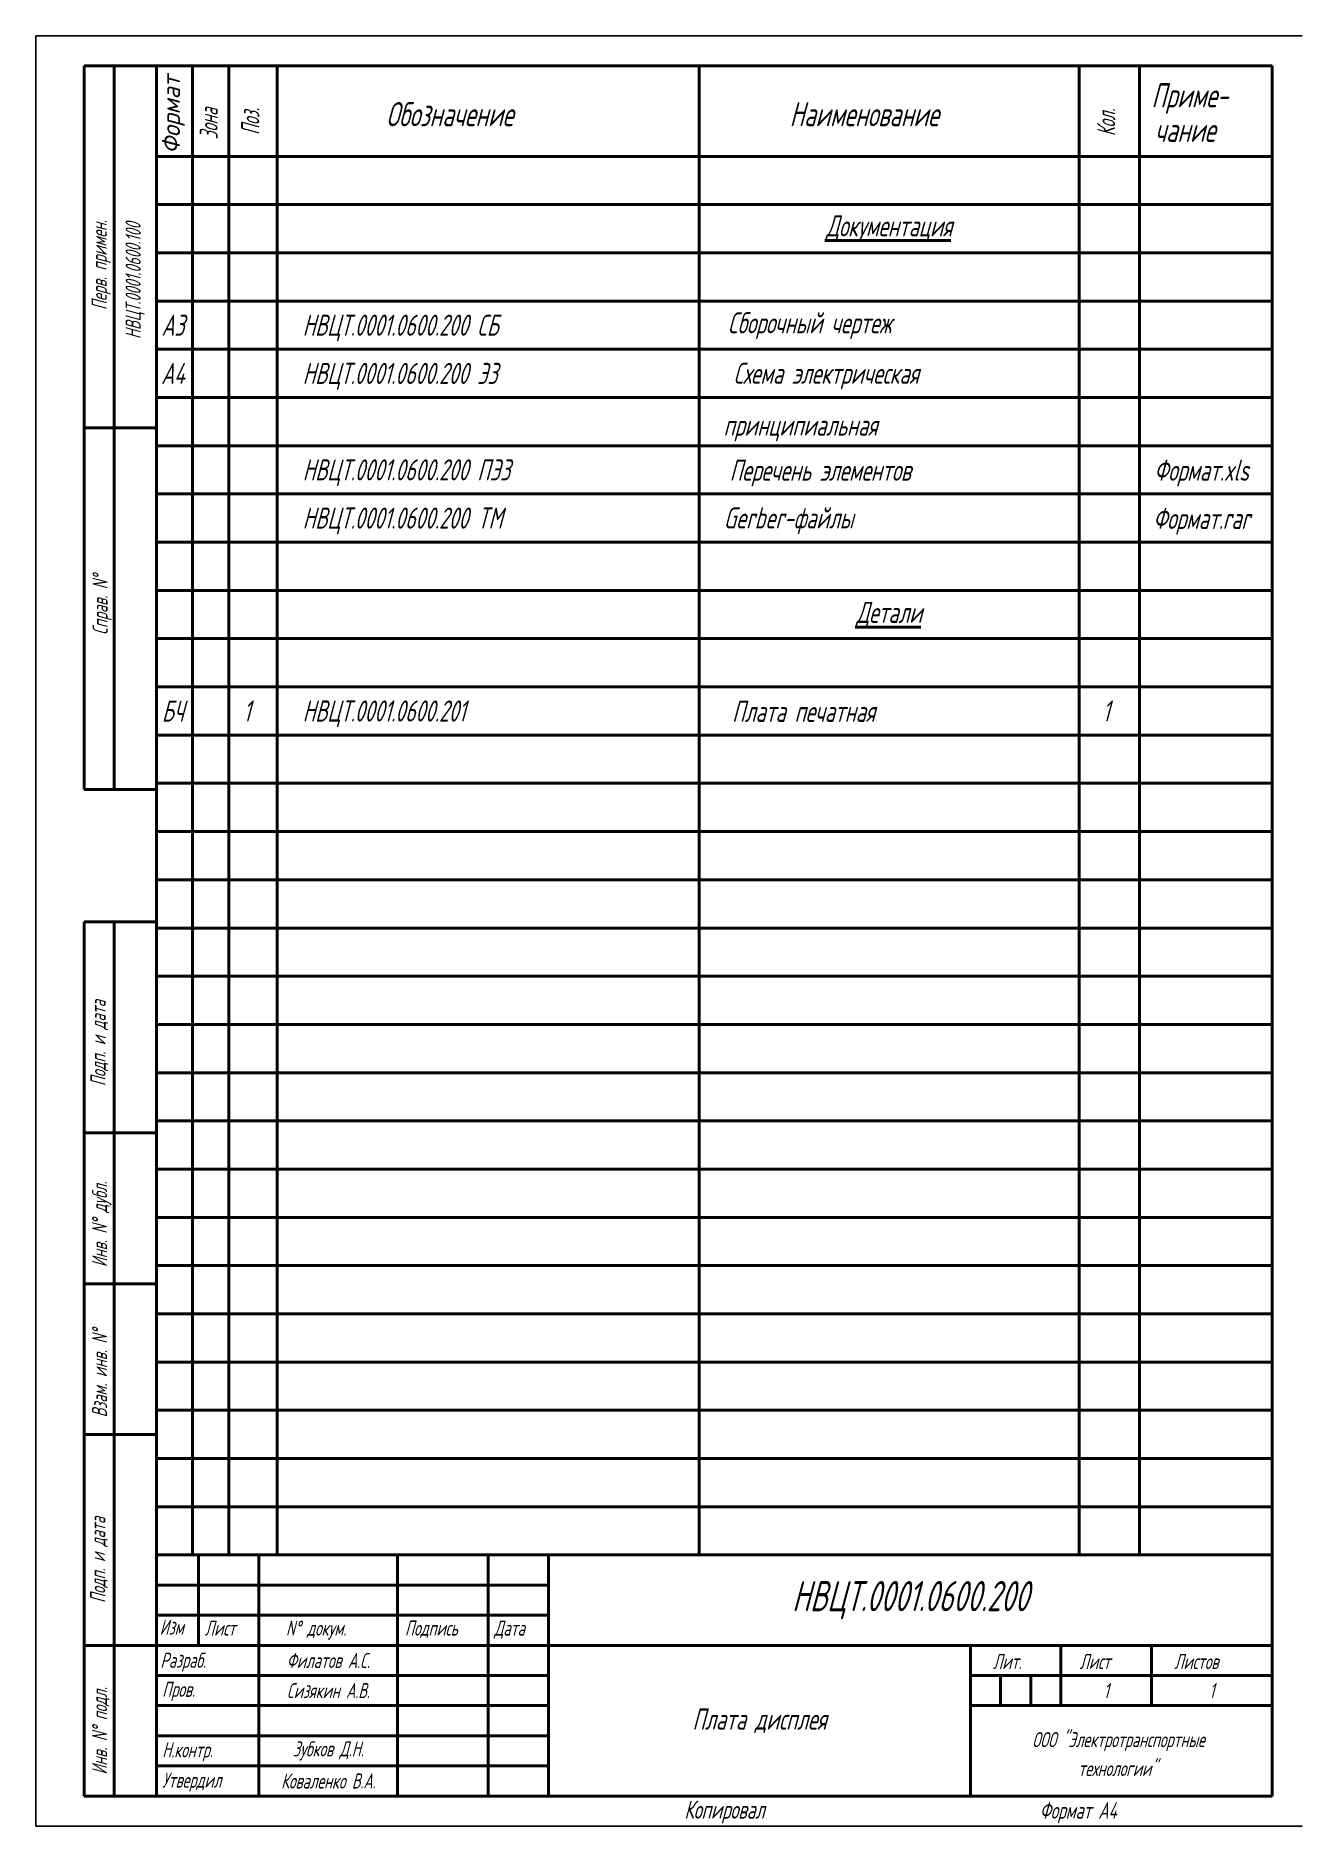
# Model space of a CAD drawing. Extents: x 2596 to 2806, y -313 to -16.
import ezdxf
from ezdxf.enums import TextEntityAlignment as Align

# ---------------------------------------------------------------- set-up
doc = ezdxf.new("R2010")
doc.units = 0
doc.header["$MEASUREMENT"] = 0
doc.layers.add('текст', color=7, linetype='CONTINUOUS', lineweight=40)
doc.layers.add('Толстые', color=7, linetype='CONTINUOUS', lineweight=40)
doc.layers.add('Тонкие', color=7, linetype='CONTINUOUS')
doc.styles.add('Стиль спецификации', font='geniso.shx', dxfattribs={"width": 0.75, "oblique": 15, "height": 3.5})

msp = doc.modelspace()

# ---------------------------------------------------------------- linework, layer by layer
at = {"layer": 'Толстые'}
for p, q in [((2603.99, -20.91), (2603.99, -140.91)), ((2615.99, -20.91), (2603.99, -20.91)), ((2608.99, -20.91), (2608.99, -140.91)), ((2615.99, -307.91), (2615.99, -20.91)), ((2615.99, -20.91), (2800.99, -20.91)), ((2621.99, -267.91), (2621.99, -20.91)), ((2627.99, -267.91), (2627.99, -20.91)), ((2635.99, -267.91), (2635.99, -20.91)), ((2705.99, -267.91), (2705.99, -20.91)), ((2768.99, -267.91), (2768.99, -20.91)), ((2778.99, -267.91), (2778.99, -20.91)), ((2800.99, -20.91), (2800.99, -307.91)), ((2615.99, -35.91), (2800.99, -35.91)), ((2615.99, -43.91), (2800.99, -43.91)), ((2615.99, -51.91), (2800.99, -51.91)), ((2615.99, -59.91), (2800.99, -59.91)), ((2615.99, -67.91), (2800.99, -67.91)), ((2615.99, -75.91), (2800.99, -75.91)), ((2615.99, -80.91), (2603.99, -80.91)), ((2615.99, -83.91), (2800.99, -83.91)), ((2615.99, -91.91), (2800.99, -91.91)), ((2615.99, -99.91), (2800.99, -99.91)), ((2615.99, -107.91), (2800.99, -107.91)), ((2615.99, -115.91), (2800.99, -115.91)), ((2615.99, -123.91), (2800.99, -123.91)), ((2615.99, -131.91), (2800.99, -131.91)), ((2603.99, -140.91), (2615.99, -140.91)), ((2615.99, -139.91), (2800.99, -139.91)), ((2615.99, -147.91), (2800.99, -147.91)), ((2615.99, -155.91), (2800.99, -155.91)), ((2603.99, -162.91), (2615.99, -162.91)), ((2603.99, -307.91), (2603.99, -162.91)), ((2608.99, -162.91), (2608.99, -307.91)), ((2615.99, -163.91), (2800.99, -163.91)), ((2615.99, -171.91), (2800.99, -171.91)), ((2615.99, -179.91), (2800.99, -179.91)), ((2615.99, -187.91), (2800.99, -187.91)), ((2615.99, -195.91), (2800.99, -195.91)), ((2615.99, -197.91), (2603.99, -197.91)), ((2615.99, -203.91), (2800.99, -203.91)), ((2615.99, -211.91), (2800.99, -211.91)), ((2615.99, -219.91), (2800.99, -219.91)), ((2603.99, -222.91), (2615.99, -222.91)), ((2615.99, -227.91), (2800.99, -227.91)), ((2615.99, -235.91), (2800.99, -235.91)), ((2615.99, -243.91), (2800.99, -243.91)), ((2615.99, -247.91), (2603.99, -247.91)), ((2615.99, -251.91), (2800.99, -251.91)), ((2615.99, -259.91), (2800.99, -259.91)), ((2615.99, -267.91), (2800.99, -267.91)), ((2622.99, -267.91), (2622.99, -282.91)), ((2632.99, -267.91), (2632.99, -307.91)), ((2655.99, -267.91), (2655.99, -307.91)), ((2670.99, -267.91), (2670.99, -307.91)), ((2680.99, -307.91), (2680.99, -267.91)), ((2680.99, -272.91), (2615.99, -272.91)), ((2615.99, -277.91), (2680.99, -277.91)), ((2603.99, -282.91), (2800.99, -282.91)), ((2750.99, -282.91), (2750.99, -307.91)), ((2765.99, -282.91), (2765.99, -292.91)), ((2780.99, -282.91), (2780.99, -292.91)), ((2615.99, -287.91), (2680.99, -287.91)), ((2800.99, -287.91), (2750.99, -287.91)), ((2755.99, -287.91), (2755.99, -292.91)), ((2760.99, -287.91), (2760.99, -292.91)), ((2680.99, -292.91), (2615.99, -292.91)), ((2800.99, -292.91), (2750.99, -292.91)), ((2615.99, -297.91), (2680.99, -297.91)), ((2680.99, -302.91), (2615.99, -302.91)), ((2800.99, -307.91), (2603.99, -307.91))]:
    msp.add_line(p, q, dxfattribs=at)
at = {"layer": 'Тонкие'}
for p, q in [((2595.99, -312.91), (2595.99, -15.91)), ((2595.99, -15.91), (2805.99, -15.91)), ((2805.99, -312.91), (2595.99, -312.91))]:
    msp.add_line(p, q, dxfattribs=at)

# ---------------------------------------------------------------- texts
at = {"layer": 'текст', "style": 'Стиль спецификации', "oblique": 15, "width": 0.896972}
msp.add_text('Формат', height=3, rotation=90, dxfattribs=at).set_placement((2619.9, -35.5), (2619.9, -22.5), align=Align.FIT)
at = {"layer": 'текст', "style": 'Стиль спецификации', "oblique": 15, "width": 0.75}
for s, height, p in [('Приме-', 4, (2780.99, -27.78)), ('Обозначение', 4, (2654.08, -30.91)), ('Наименование', 4, (2720.99, -30.91)), ('чание', 4, (2781.54, -33.52)), ('Изм', 2.5, (2616.54, -281.14)), ('Лист', 2.5, (2624.01, -281.29)), ('N%%d докум. ', 2.5, (2637.47, -281.29)), ('Подпись', 2.5, (2657.21, -281.29)), ('Дата', 2.5, (2672, -281.29)), ('Разраб.', 2.5, (2616.65, -286.62)), ('Лит.', 2.5, (2754.71, -286.84)), ('Лист   ', 2.5, (2769.08, -286.84)), ('Листов', 2.5, (2784.77, -286.84)), ('Пров.', 2.5, (2616.95, -291.45)), ('Н.контр.', 2.5, (2616.95, -301.49)), ('Утвердил', 2.5, (2616.95, -306.51)), ('Копировал', 3, (2703.53, -311.66)), ('Формат А4', 2.75, (2762.46, -311.66))]:
    msp.add_text(s, height=height, dxfattribs=at).set_placement(p)
at = {"layer": 'текст', "style": 'Стиль спецификации', "oblique": 15}
for s, height, width, p in [('Зона', 3, 0.684211, (2626.16, -33.1)), ('Поз.', 3, 0.684211, (2633.06, -32.34)), ('Кол.', 3, 0.684211, (2774.99, -32.55)), ('Перв. примен.', 2.5, 0.75, (2607.75, -61.39)), ('НВЦТ.0001.0600.100', 2.5, 0.75, (2613.38, -66.2)), ('Справ. N%%d', 2.5, 0.75, (2607.9, -115.28)), ('Подп. и дата', 2.5, 0.75, (2607.57, -190.14)), ('Инв. N%%d дубл.', 2.5, 0.75, (2607.81, -220.16)), ('Взам. инв. N%%d', 2.5, 0.75, (2607.81, -245.09)), ('Подп. и дата', 2.5, 0.75, (2607.52, -275.87)), ('Инв. N%%d подл.', 2.5, 0.75, (2607.81, -304.34))]:
    msp.add_text(s, height=height, rotation=90, dxfattribs=dict(at, width=width)).set_placement(p)
at = {"layer": 'текст', "style": 'Стиль спецификации', "oblique": 15, "width": 0.75}
for s, height, p in [('%%UДокументация', 3.5, (2737.49, -47.91)), ('А3', 3.5, (2618.72, -63.91)), ('Сборочный чертеж', 3.5, (2724.29, -63.98)), ('А4', 3.5, (2618.72, -71.91)), ('Схема электрическая', 3.5, (2727.05, -72.35)), ('принципиальная', 3.5, (2722.78, -80.96)), ('Перечень элементов', 3.5, (2726.06, -88.43)), ('Формат.xls', 3.5, (2789.28, -88.43)), ('Gerber-файлы', 3.5, (2720.81, -96.34)), ('Формат.rar', 3.5, (2789.28, -96.43)), ('%%UДетали', 3.5, (2737.49, -111.91)), ('БЧ', 3.5, (2618.72, -127.91)), ('1', 3.5, (2630.98, -127.91)), ('Плата печатная', 3.5, (2723.3, -127.96)), ('1', 3.5, (2773.46, -127.91)), ('НВЦТ.0001.0600.200', 5, (2740.99, -275.41)), ('Филатов А.С.', 2.5, (2644.49, -285.41)), ('Сизякин А.В.', 2.5, (2644.49, -290.41)), ('1', 2.5, (2773.49, -290.41)), ('1', 2.5, (2790.99, -290.41)), ('Плата дисплея', 3.5, (2715.99, -295.41)), ('ООО "Электротранспортные', 2.5, (2775.52, -298.64)), ('Зубков Д.Н.', 2.5, (2644.49, -300.41)), ('технологии"', 2.5, (2775.37, -303.09)), ('Коваленко В.А.', 2.5, (2644.49, -305.41))]:
    msp.add_text(s, height=height, dxfattribs=at).set_placement(p, align=Align.MIDDLE)
for s, p in [('НВЦТ.0001.0600.200 СБ', (2640.23, -63.91)), ('НВЦТ.0001.0600.200 Э3', (2640.23, -71.91)), ('НВЦТ.0001.0600.200 ПЭ3', (2640.23, -87.91)), ('НВЦТ.0001.0600.200 TM', (2640.23, -95.91)), ('НВЦТ.0001.0600.201', (2640.23, -127.91))]:
    msp.add_text(s, height=3.5, dxfattribs=at).set_placement(p, align=Align.MIDDLE_LEFT)

doc.saveas('drawing.dxf')
